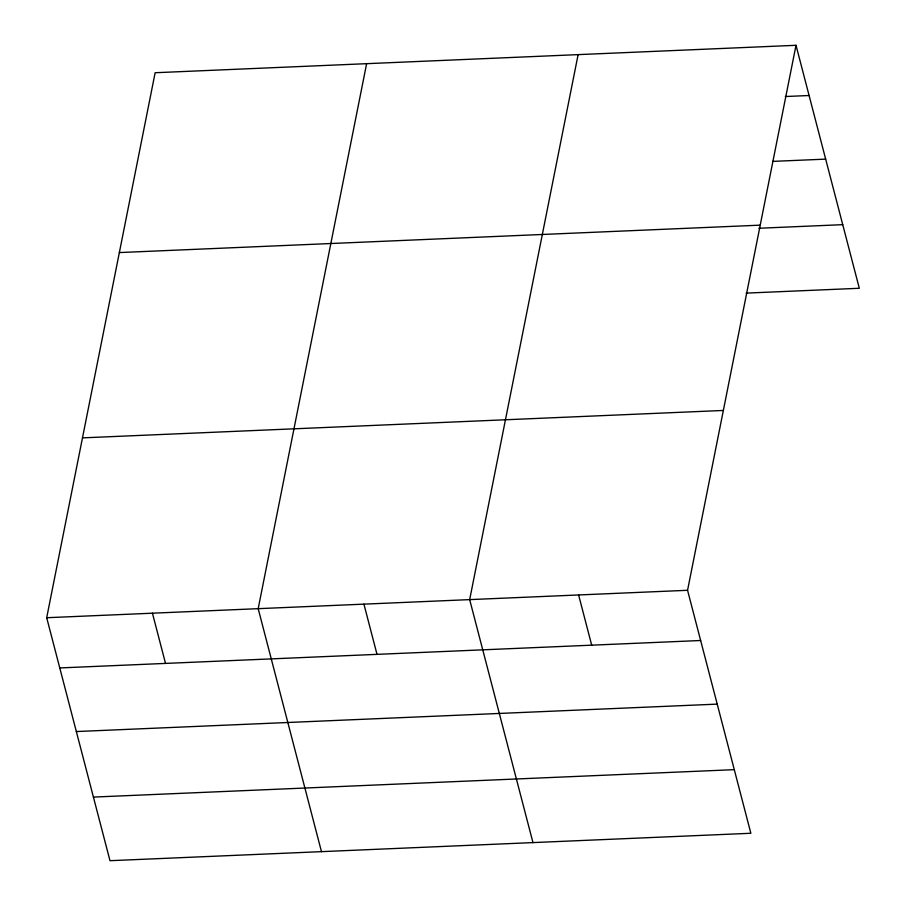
<?xml version="1.0" encoding="UTF-8"?>
<svg xmlns="http://www.w3.org/2000/svg" width="906" height="906" viewBox="0 0 906 906"><rect width="100%" height="100%" fill="white"/><g stroke="black" fill="none" stroke-linecap="round" stroke-linejoin="round"><path stroke-width="1.36" d="M796.012 45.3L687.563 590.293L750.859 833.271L109.988 860.7L46.693 617.722L155.141 72.729L796.012 45.3L859.307 288.278L746.17 293.114M366.624 63.68L258.187 608.673L321.471 851.651M578.119 54.62L469.67 599.625L532.966 842.603M785.343 96.523L809.092 95.515M772.58 161.393L825.66 159.128M119.354 252.57L760.225 225.152M758.934 228.255L842.739 224.665M82.48 437.87L723.35 410.452M46.693 617.722L687.563 590.293M59.773 667.937L700.644 640.508M76.342 731.55L717.212 704.121M93.42 797.087L734.29 769.658M578.617 594.959L591.697 645.174M363.929 604.143L377.009 654.358M152.435 613.192L165.515 663.407"/></g></svg>
